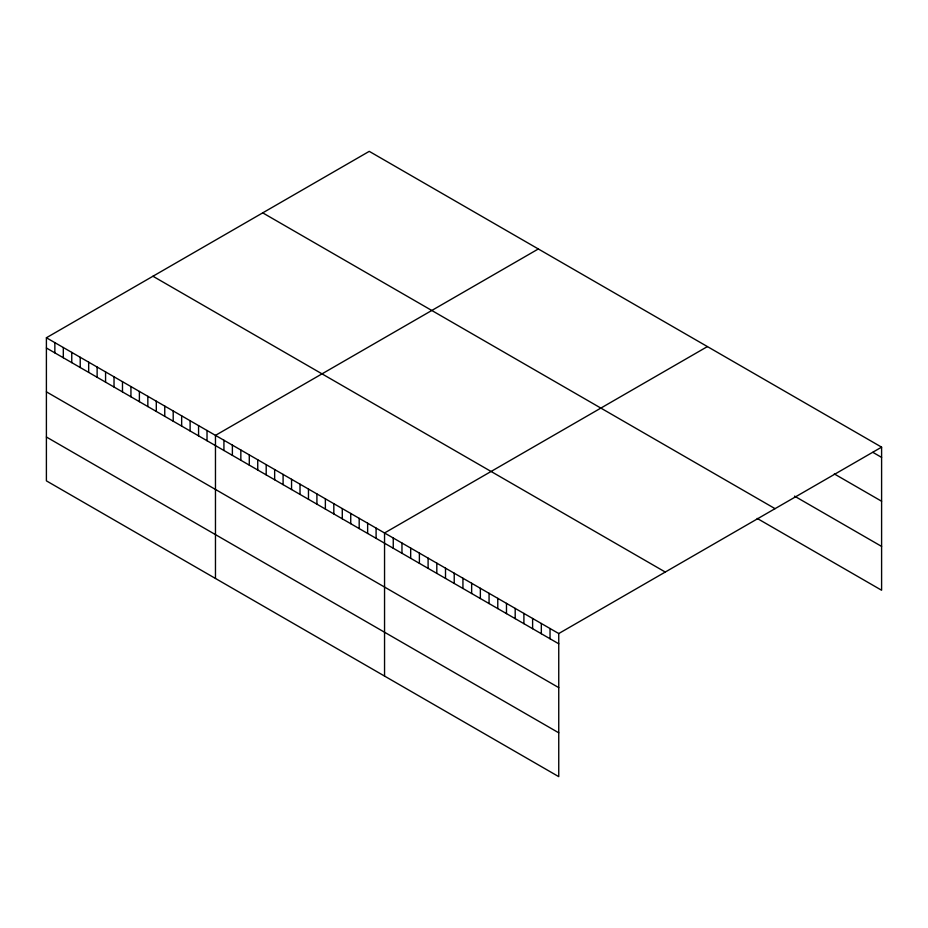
<?xml version="1.0" encoding="UTF-8"?>
<svg xmlns="http://www.w3.org/2000/svg" width="928" height="928" viewBox="0 0 928 928"><rect width="100%" height="100%" fill="white"/><g stroke="black" fill="none" stroke-linecap="round" stroke-linejoin="round"><path stroke-width="1.39" d="M46.4 337.757L558.749 633.546L558.749 776.643L46.4 480.855L46.4 337.757L369.251 151.357L881.6 447.145L881.6 590.243L757.178 518.416M538.333 248.971L215.47 435.371L215.47 578.457M707.403 346.585L384.552 532.974L384.552 676.071M558.749 633.546L881.6 447.145M872.888 452.354L881.6 457.388M834.318 473.93L881.6 501.236M794.507 496.12L881.6 546.406M262.717 212.86L775.054 508.66M152.946 276.242L665.283 572.042M46.4 347.988L558.749 643.788M46.4 391.836L558.749 687.625M46.4 437.007L558.749 732.807M550.037 628.523L550.037 638.754M541.326 623.488L541.326 633.731M532.614 618.466L532.614 628.697M523.902 613.431L523.902 623.674M515.191 608.408L515.191 618.64M506.479 603.374L506.479 613.617M497.779 598.351L497.779 608.582M489.068 593.317L489.068 603.56M480.356 588.294L480.356 598.525M471.644 583.26L471.644 593.502M462.933 578.237L462.933 588.468M454.221 573.202L454.221 583.445M445.51 568.18L445.51 578.411M436.81 563.145L436.81 573.388M428.098 558.122L428.098 568.354M419.386 553.088L419.386 563.331M410.675 548.065L410.675 558.296M401.963 543.031L401.963 553.274M393.252 538.008L393.252 548.239M376.095 528.102L376.095 538.333M367.639 523.218L367.639 533.449M359.182 518.334L359.182 528.577M350.738 513.451L350.738 523.694M342.281 508.579L342.281 518.81M333.825 503.695L333.825 513.926M325.368 498.812L325.368 509.054M316.912 493.928L316.912 504.171M308.467 489.056L308.467 499.287M300.011 484.172L300.011 494.404M291.554 479.289L291.554 489.532M283.098 474.405L283.098 484.648M274.653 469.533L274.653 479.764M266.197 464.65L266.197 474.881M257.74 459.766L257.74 470.009M249.284 454.882L249.284 465.125M240.839 450.01L240.839 460.242M232.383 445.127L232.383 455.358M223.926 440.243L223.926 450.486M207.025 430.488L207.025 440.719M198.569 425.604L198.569 435.835M190.112 420.72L190.112 430.963M181.656 415.848L181.656 426.08M173.2 410.965L173.2 421.196M164.755 406.081L164.755 416.312M156.298 401.198L156.298 411.44M147.842 396.326L147.842 406.557M139.386 391.442L139.386 401.673M130.941 386.558L130.941 396.79M122.484 381.675L122.484 391.918M114.028 376.803L114.028 387.034M105.572 371.919L105.572 382.15M97.127 367.036L97.127 377.267M88.67 362.152L88.67 372.395M80.214 357.28L80.214 367.511M71.758 352.396L71.758 362.628M63.313 347.513L63.313 357.744M54.856 342.629L54.856 352.872"/></g></svg>
